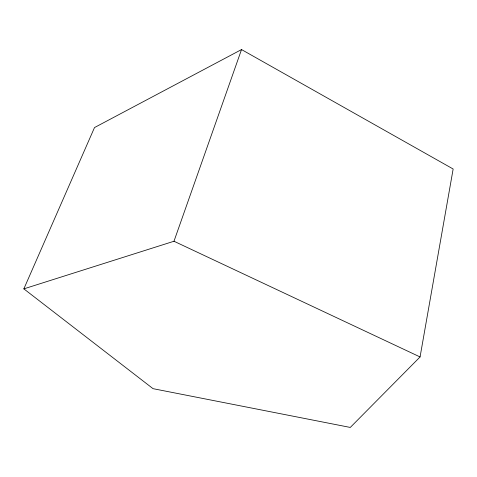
<?xml version="1.0" encoding="UTF-8"?>
<svg xmlns="http://www.w3.org/2000/svg" width="477" height="477" viewBox="0 0 477 477"><rect width="100%" height="100%" fill="white"/><g stroke="black" fill="none" stroke-linecap="round" stroke-linejoin="round"><path stroke-width="0.72" d="M420.064 356.951L453.15 169.001L241.529 49.566L94.5 127.562L23.85 288.865L153.057 388.672L350.279 427.434L420.064 356.951L173.98 241.249L23.85 288.865M173.98 241.249L241.529 49.566"/></g></svg>
